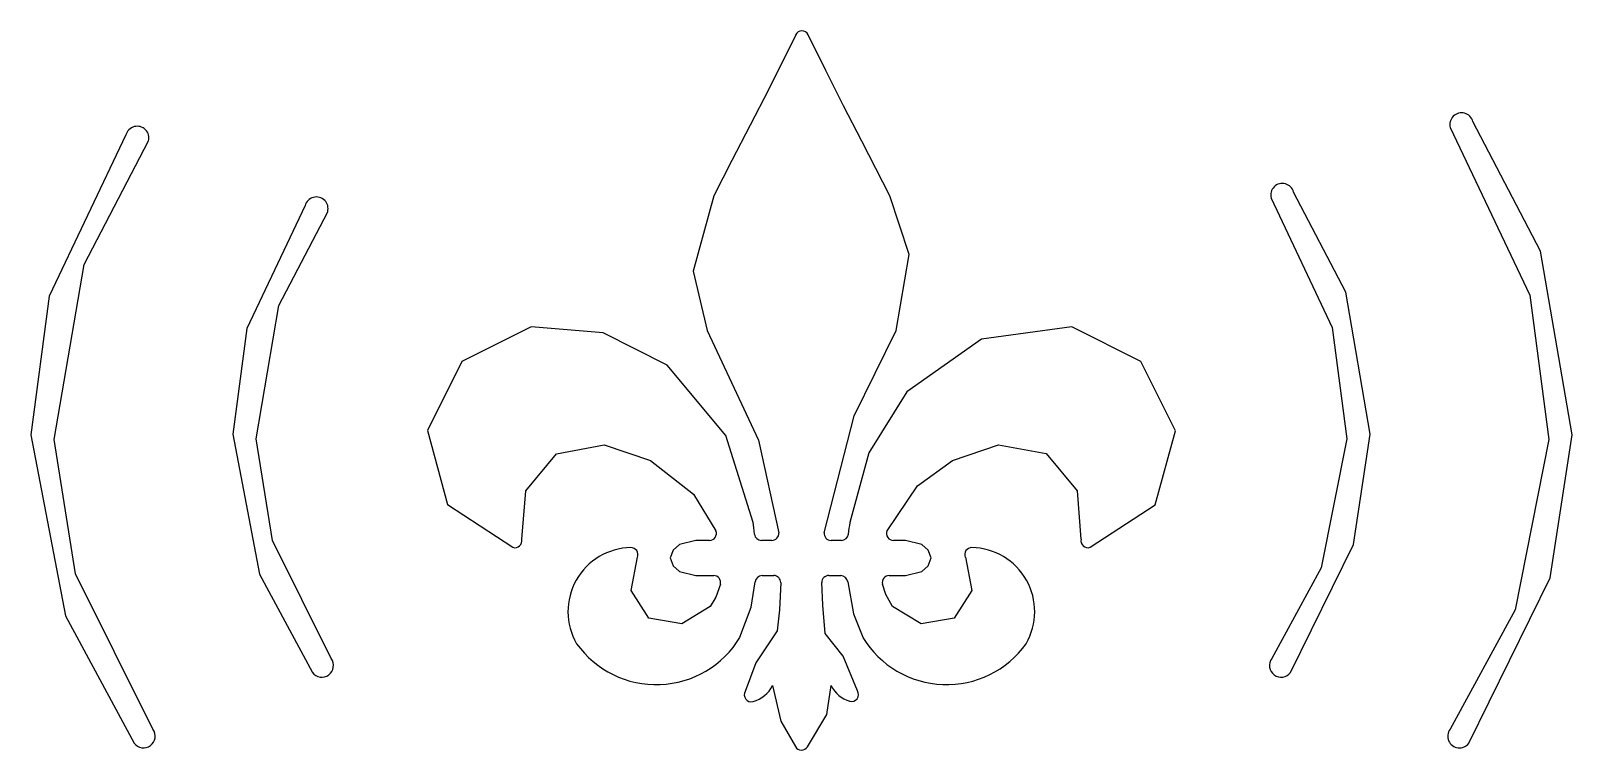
# Model space of a CAD drawing. Header units: millimetres. Extents: x 33 to 146, y -267 to -214.
import ezdxf

# ---------------------------------------------------------------- set-up
doc = ezdxf.new("R2010")
doc.units = ezdxf.units.MM

msp = doc.modelspace()

# ---------------------------------------------------------------- linework, layer by layer
at = {"color": 7, "linetype": 'Continuous'}
for p, q in [((82.55, -251.58), (81.55, -251.58)), ((87.11, -251.58), (86.35, -251.58)), ((92.2, -251.58), (91.44, -251.58)), ((96.88, -251.58), (96, -251.58)), ((81.55, -254.15), (82.86, -254.15)), ((86.4, -254.15), (87.25, -254.15)), ((91.27, -254.15), (92.15, -254.15)), ((95.69, -254.15), (96.88, -254.15))]:
    msp.add_line(p, q, dxfattribs=at)
at = {"color": 7, "linetype": 'Continuous', "flags": 128}
for points in [[(88.86, -214.62), (86.86, -218.64), (85.52, -221.23), (84.18, -223.81), (82.86, -226.4)], [(95.74, -226.4), (93.69, -222.4), (92.36, -219.82), (91.05, -217.23), (89.77, -214.62)], [(39.89, -221.94), (34.29, -233.73), (32.94, -243.87)], [(136.7, -221.4), (142.51, -233.66), (143.9, -244.21)], [(145.62, -243.87), (143.31, -230.43), (138.35, -220.96)], [(34.66, -244.21), (36.85, -231.41), (41.54, -222.38)], [(82.86, -226.4), (81.35, -231.89), (82.39, -236.24)], [(96.2, -236.24), (97.14, -230.67), (95.74, -226.4)], [(130.86, -243.81), (129.08, -233.44), (125.25, -226.12)], [(53, -227.11), (48.73, -236.09), (47.7, -243.81)], [(49.41, -244.15), (51.08, -234.41), (54.65, -227.55)], [(123.6, -226.56), (128.07, -236.02), (129.15, -244.15)], [(69.52, -235.98), (64.46, -238.5), (61.93, -243.56), (63.41, -248.97), (68.17, -252.09)], [(85.74, -250.28), (83.75, -243.92), (79.47, -238.78), (74.77, -236.41), (69.52, -235.98)], [(82.39, -236.24), (86.14, -244.25), (87.62, -251.03)], [(90.93, -251.02), (93.12, -242.48), (96.2, -236.24)], [(109.03, -235.98), (102.43, -236.87), (96.99, -240.72), (94.2, -245.19), (92.81, -250.28)], [(110.38, -252.09), (115.13, -248.98), (116.62, -243.57), (114.09, -238.5), (109.03, -235.98)], [(32.94, -243.87), (35.48, -257.11), (40.5, -266.41)], [(41.87, -265.39), (36.22, -254.03), (34.66, -244.21)], [(47.7, -243.81), (49.65, -254.05), (53.53, -261.24)], [(54.9, -260.22), (50.61, -251.6), (49.41, -244.15)], [(129.15, -244.15), (127.27, -253.59), (123.66, -260.22)], [(125.03, -261.24), (129.63, -251.89), (130.86, -243.81)], [(143.9, -244.21), (141.44, -256.66), (136.69, -265.39)], [(138.06, -266.41), (144.01, -254.32), (145.62, -243.87)], [(68.83, -251.5), (69.12, -247.96), (71.36, -245.25), (74.85, -244.6), (78.24, -245.74)], [(100.31, -245.74), (103.68, -244.6), (107.16, -245.23), (109.43, -247.96), (109.71, -251.5)], [(78.24, -245.74), (81.38, -248.21), (83.02, -250.89)], [(95.53, -250.89), (97.76, -247.59), (100.31, -245.74)], [(85.84, -251.13), (85.79, -250.65), (85.74, -250.28)], [(81.55, -251.58), (80.36, -251.88), (79.89, -252.29), (79.68, -252.87)], [(98.75, -252.87), (98.54, -252.29), (98.07, -251.88), (96.88, -251.58)], [(82.61, -256.42), (80.53, -257.69), (78.12, -257.28), (76.83, -255.24), (77.29, -252.82)], [(79.68, -252.87), (79.89, -253.45), (80.36, -253.85), (81.55, -254.15)], [(101.26, -252.82), (101.72, -255.24), (100.43, -257.28), (98.02, -257.69), (95.94, -256.42)], [(96.88, -254.15), (98.07, -253.85), (98.54, -253.45), (98.75, -252.87)], [(84.78, -258.67), (85.61, -256.46), (85.89, -254.62)], [(92.66, -254.62), (93.07, -256.95), (93.77, -258.67)], [(83.35, -254.78), (83.01, -255.74), (82.61, -256.42)], [(87.76, -254.67), (87.66, -256.65), (87.51, -258.2)], [(91.02, -258.39), (90.83, -256.31), (90.76, -254.67)], [(95.94, -256.42), (95.45, -255.54), (95.19, -254.78)], [(87.51, -258.2), (85.95, -260.54), (85.16, -262.63)], [(93.37, -262.59), (92.32, -260.06), (91.02, -258.39)], [(87.16, -262.19), (87.77, -264.79), (88.83, -266.66)], [(89.71, -266.68), (91.12, -264.31), (91.44, -262.19)]]:
    msp.add_lwpolyline(points, dxfattribs=at)
at = {"color": 7, "linetype": 'Continuous'}
for centre, radius, start, end in [((89.31, -214.84), 0.508, 25.2197, 154.6869), ((137.53, -221.18), 0.854, 14.9842, 194.9893), ((40.72, -222.16), 0.854, 345.0104, 165.0158), ((124.43, -226.34), 0.854, 14.9842, 194.9909), ((53.82, -227.33), 0.854, 345.0087, 165.0158), ((82.55, -251.08), 0.508, 270, 21.2315), ((86.35, -251.08), 0.508, 185.8233, 270), ((87.11, -251.08), 0.508, 270, 5.628), ((91.44, -251.08), 0.508, 173.9685, 270), ((92.2, -251.08), 0.508, 270, 354.2025), ((114.33, -253.33), 21.74, 171.9235, 174.183), ((96, -251.08), 0.508, 158.7718, 270), ((68.34, -251.61), 0.508, 250.9497, 12.3469), ((76.89, -256.79), 4.68, 91.052, 210.0968), ((76.82, -252.62), 0.508, 336.4303, 91.8984), ((101.72, -252.62), 0.508, 88.1129, 203.5632), ((101.65, -256.79), 4.68, 329.9054, 88.9463), ((110.21, -251.61), 0.508, 167.646, 289.0247), ((82.86, -254.66), 0.508, 345.8713, 90), ((86.4, -254.66), 0.508, 90, 175.2188), ((87.25, -254.66), 0.508, 358.9662, 90), ((91.27, -254.66), 0.508, 90, 180.7776), ((92.15, -254.66), 0.508, 4.7805, 90), ((95.69, -254.66), 0.508, 90, 194.1251), ((78.66, -254.98), 7.15, 215.5537, 328.9096), ((99.89, -254.98), 7.15, 211.0895, 324.4468), ((54.21, -260.73), 0.854, 216.6177, 36.6177), ((124.34, -260.73), 0.854, 143.3823, 323.3823), ((85.13, -261.18), 2.27, 285.5149, 333.4677), ((93.37, -261.3), 2.12, 204.824, 254.432), ((85.6, -262.87), 0.508, 151.1234, 285.3317), ((92.94, -262.86), 0.508, 253.639, 31.7378), ((41.18, -265.9), 0.854, 216.6176, 36.6176), ((137.37, -265.9), 0.854, 143.3824, 323.3824), ((89.28, -266.41), 0.508, 208.9914, 328.4654)]:
    msp.add_arc(centre, radius, start, end, dxfattribs=at)

doc.saveas('drawing.dxf')
